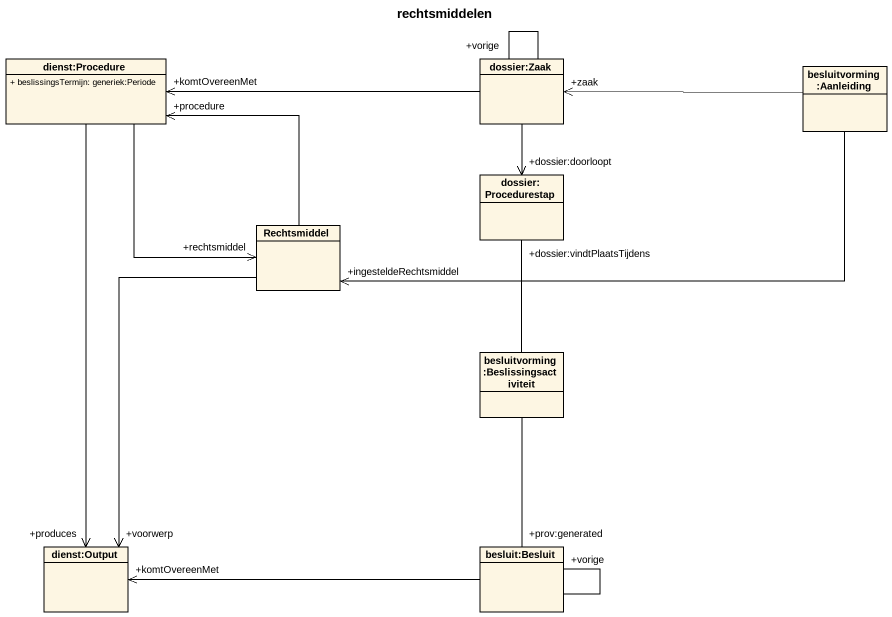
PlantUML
@startuml
title rechtsmiddelen
hide circle
hide empty members
skinparam classAttributeIconSize 0
class "dienst:Procedure" as dienst_Procedure {
  + beslissingsTermijn: generiek:Periode
}
class "dossier:Zaak" as dossier_Zaak
class "besluitvorming:Aanleiding" as besluitvorming_Aanleiding
class "dossier:Procedurestap" as dossier_Procedurestap
class Rechtsmiddel
class "besluitvorming:Beslissingsactiviteit" as besluitvorming
class "dienst:Output" as dienst_Output
class "besluit:Besluit" as besluit_Besluit
dienst_Procedure --> "+rechtsmiddel" Rechtsmiddel
dienst_Procedure --> "+produces" dienst_Output
dossier_Zaak -left-> "+komtOvereenMet" dienst_Procedure
dossier_Zaak -- "+vorige" dossier_Zaak
dossier_Zaak --> "+dossier:doorloopt" dossier_Procedurestap
besluitvorming_Aanleiding -left-> "+zaak" dossier_Zaak
besluitvorming_Aanleiding -left-> "+ingesteldeRechtsmiddel" Rechtsmiddel
Rechtsmiddel -up-> "+procedure" dienst_Procedure
Rechtsmiddel --> "+voorwerp" dienst_Output
besluitvorming -up- "+dossier:vindtPlaatsTijdens" dossier_Procedurestap
besluitvorming -- "+prov:generated" besluit_Besluit
besluit_Besluit -left-> "+komtOvereenMet" dienst_Output
besluit_Besluit -- "+vorige" besluit_Besluit
@enduml
